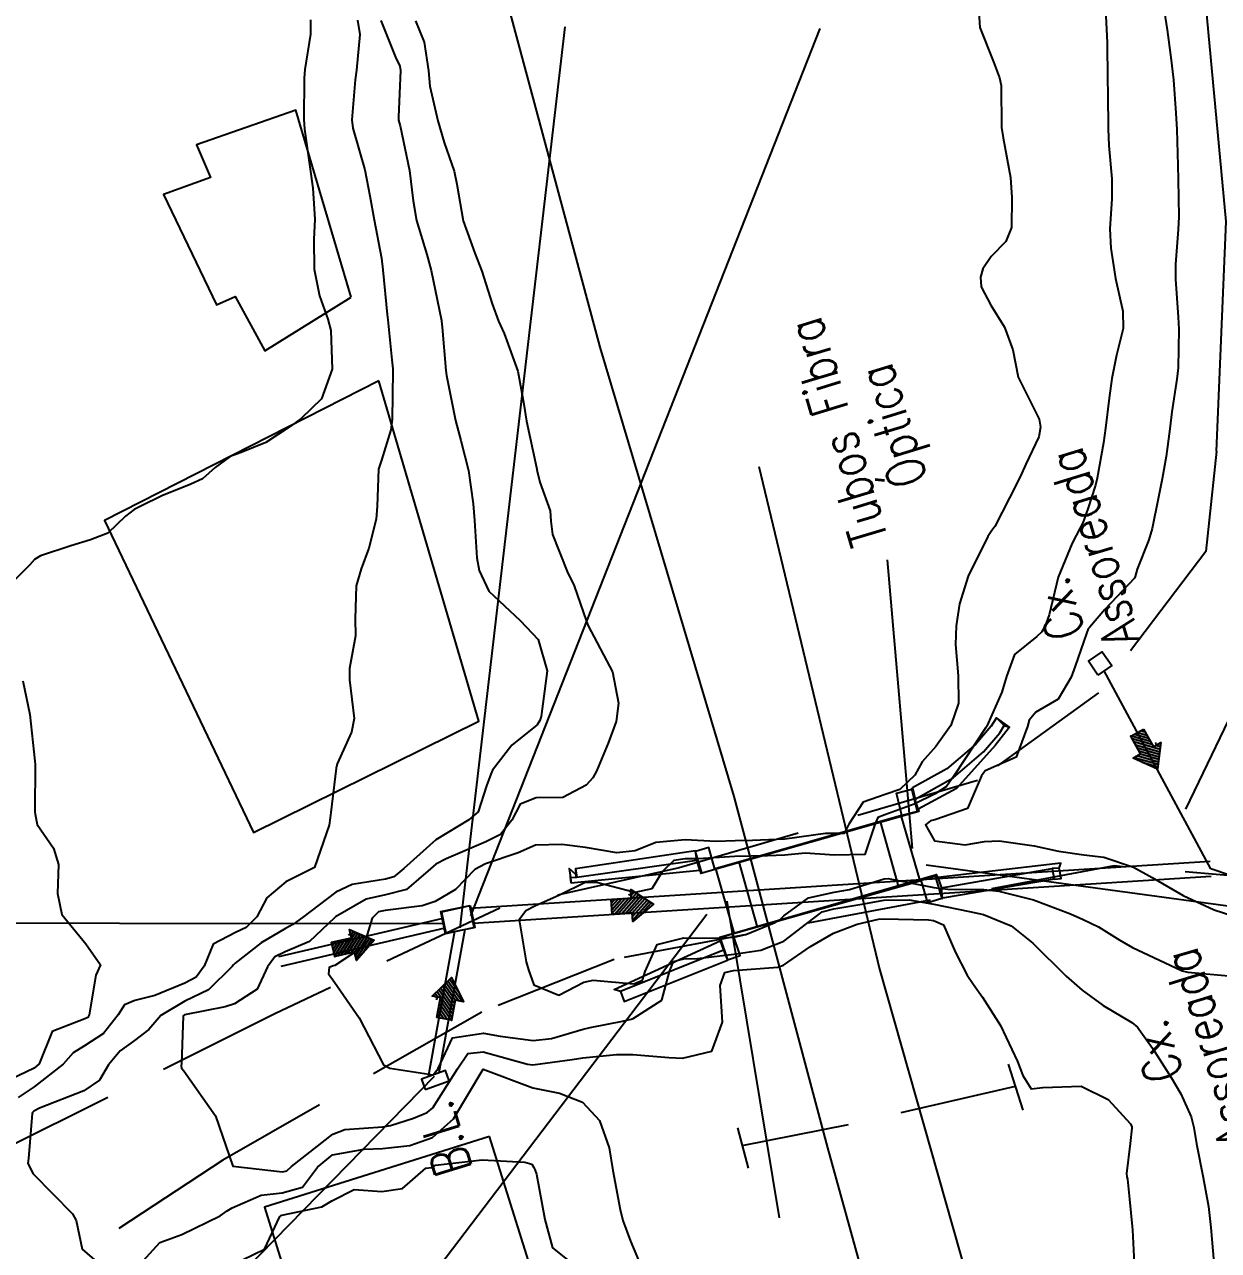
# Model space of a CAD drawing. Header units: metres. Extents: x 298520 to 308411, y 7433745 to 7450750.
# Drawn here: x 298875.91 to 298923.81, y 7450113.59 to 7450162.75 of the extents above; entities that cross this region are included whole.
import ezdxf

# ---------------------------------------------------------------- set-up
doc = ezdxf.new("R2010")
doc.units = ezdxf.units.M
doc.header["$LTSCALE"] = 10
for name, pattern in [('CONTINUO', [0]), ('DASHED', [0.75, 0.5, -0.25]), ('TRACEJADO', [8.7, 8, -0.7])]:
    doc.linetypes.add(name, pattern=pattern)
doc.layers.get('0').update_dxf_attribs({"color": 45})
for name, color, linetype in [('CAIXA', 45, 'Continuous'), ('Curvas de Nivel 1m', 11, 'Continuous'), ('Curvas de Nivel 5m', 15, 'Continuous'), ('Edificações', 30, 'Continuous'), ('Linha Férrea', 251, 'TRACKS'), ('P.I.', 45, 'CONTINUO'), ('Pórtico', 62, 'Continuous'), ('TEXTO', 45, 'Continuous'), ('TUBO', 45, 'Continuous'), ('Vias Primárias', 230, 'Continuous'), ('Vias Secundárias', 230, 'DASHED'), ('VIGA', 190, 'Continuous')]:
    doc.layers.add(name, color=color, linetype=linetype)
doc.styles.add('ROMANS', font='romans', dxfattribs={"height": 0.2})
doc.styles.add('SIMPLEX', font='simplex', dxfattribs={"height": 0.2})
doc.styles.get("Standard").update_dxf_attribs({"font": 'simplex.shx'})
doc.linetypes.add('TRACKS', pattern='A,0.15,[130,ltypeshp.shx,S=0.25,R=0,X=0,Y=0],0.15', length=0.3)

# ---------------------------------------------------------------- blocks, each defined once
blk = doc.blocks.new('SIMB_PONTO')
at = {"color": 0}
blk.add_point((0, 0), dxfattribs=at)
for tag in ['desc:', 'cota:', 'pto:']:
    blk.add_attdef(tag, (0, 0), '', height=1)

msp = doc.modelspace()

# ---------------------------------------------------------------- hatches: boundary and pattern name
at = {"layer": 'TEXTO'}
for points in [[(298920.807, 7450134.502), (298921.2, 7450133.792), (298921.501, 7450133.959), (298921.362, 7450132.891), (298920.382, 7450133.339), (298920.683, 7450133.506), (298920.29, 7450134.216)], [(298899.444, 7450127.667), (298900.254, 7450127.718), (298900.233, 7450128.061), (298901.137, 7450127.476), (298900.312, 7450126.785), (298900.291, 7450127.128), (298899.48, 7450127.077)], [(298888.23, 7450125.952), (298889.022, 7450126.133), (298888.945, 7450126.468), (298889.933, 7450126.038), (298889.23, 7450125.222), (298889.154, 7450125.557), (298888.362, 7450125.375)], [(298892.457, 7450122.932), (298892.598, 7450123.732), (298892.26, 7450123.792), (298893.04, 7450124.534), (298893.519, 7450123.569), (298893.18, 7450123.629), (298893.039, 7450122.829)]]:
    msp.add_hatch(color=256, dxfattribs=at).paths.add_polyline_path(points)

# ---------------------------------------------------------------- linework, layer by layer
at = {"layer": 'CAIXA', "linetype": 'CONTINUO'}
for points in [[(298918.975, 7450136.667, 730.591), (298918.597, 7450137.226, 730.591), (298919.15, 7450137.601, 730.565), (298919.528, 7450137.042, 730.564)], [(298893.784, 7450127.431, 732.374), (298893.972, 7450126.537, 732.375), (298892.794, 7450126.288, 732.371), (298892.606, 7450127.182, 732.371)], [(298891.984, 7450120.046, 732.695), (298892.945, 7450120.4, 732.482), (298892.793, 7450120.813, 732.512), (298891.832, 7450120.459, 732.695)]]:
    msp.add_polyline3d(points, close=True, dxfattribs=at)
for points in [[(298893.784, 7450127.431, 732.374), (298893.772, 7450127.414, 730.29), (298892.633, 7450127.163, 730.368)], [(298893.972, 7450126.537, 732.375), (298893.948, 7450126.546, 730.391), (298893.772, 7450127.414, 730.29)], [(298892.606, 7450127.182, 732.371), (298892.633, 7450127.163, 730.368), (298892.813, 7450126.321, 730.368)], [(298892.794, 7450126.288, 732.371), (298892.813, 7450126.321, 730.368), (298893.948, 7450126.546, 730.391)]]:
    msp.add_polyline3d(points, dxfattribs=at)
at = {"layer": 'Curvas de Nivel 1m', "flags": 128}
for points, elevation in [([(298919.244, 7450164.148), (298919.319, 7450162.565), (298919.341, 7450162.021), (298919.363, 7450160.564), (298919.371, 7450159.967), (298919.381, 7450158.564), (298919.415, 7450157.894), (298919.532, 7450156.562), (298919.527, 7450155.76), (298919.458, 7450154.563), (298919.485, 7450153.779), (298919.675, 7450152.56), (298919.972, 7450151.255), (298919.993, 7450150.557), (298919.717, 7450149.495), (298919.527, 7450148.561), (298919.423, 7450147.77), (298919.279, 7450146.563), (298919.191, 7450145.98), (298918.946, 7450144.566), (298918.879, 7450144.276), (298918.574, 7450143.334), (298918.364, 7450142.775), (298918.267, 7450142.574), (298917.936, 7450141.959), (298917.379, 7450140.587), (298917.018, 7450139.083), (298916.844, 7450138.597), (298916.726, 7450138.392), (298916.517, 7450138.212), (298915.624, 7450137.491), (298915.308, 7450136.612), (298915.114, 7450135.986), (298914.51, 7450134.62), (298914.496, 7450134.596), (298914.472, 7450134.568), (298913.212, 7450132.639), (298912.894, 7450132.195), (298912.442, 7450131.908), (298911.6, 7450131.494), (298910.429, 7450131.067), (298910.15, 7450130.949), (298910.019, 7450130.674), (298909.623, 7450129.466), (298908.41, 7450129.447), (298907.233, 7450129.529), (298906.41, 7450129.45), (298905.721, 7450129.416), (298904.409, 7450129.388), (298902.938, 7450129.292), (298902.408, 7450129.296), (298901.953, 7450129.229), (298901.494, 7450128.779), (298901.079, 7450128.096), (298900.39, 7450127.95), (298898.86, 7450128.341), (298898.396, 7450128.345), (298897.376, 7450127.837), (298896.381, 7450127.398), (298896.016, 7450127.206), (298895.754, 7450126.846), (298896.037, 7450125.162), (298896.131, 7450124.842), (298896.347, 7450124.243), (298897.347, 7450123.829), (298898.348, 7450124.35), (298898.726, 7450124.429), (298900.348, 7450124.285), (298900.698, 7450124.438), (298900.808, 7450124.785), (298901.286, 7450125.859), (298902.366, 7450126.124), (298903.729, 7450126.112), (298904.367, 7450126.16), (298904.847, 7450126.257), (298905.986, 7450126.724), (298906.227, 7450126.87), (298906.377, 7450127.015), (298907.362, 7450127.731), (298908.392, 7450127.964), (298909.013, 7450128.064), (298910.4, 7450128.499), (298910.559, 7450128.51), (298912.395, 7450128.145), (298912.955, 7450128.081), (298914.395, 7450128.066), (298915.003, 7450128.004), (298916.389, 7450127.659), (298917.876, 7450127.09), (298918.377, 7450126.87), (298918.991, 7450126.571), (298919.846, 7450126.037), (298920.365, 7450125.735), (298921.866, 7450125.027), (298922.356, 7450124.809), (298922.583, 7450124.755), (298924.354, 7450124.593)], 732), ([(298921.549, 7450163.815), (298921.754, 7450162.54), (298921.905, 7450161.426), (298922.008, 7450160.538), (298922.104, 7450159.196), (298922.133, 7450158.536), (298922.177, 7450157.097), (298922.188, 7450156.535), (298922.214, 7450155.039), (298922.191, 7450154.535), (298922.092, 7450153.136), (298922.092, 7450152.536), (298922.189, 7450151.014), (298922.222, 7450150.534), (298922.195, 7450148.987), (298922.137, 7450148.535), (298921.937, 7450147.223), (298921.858, 7450146.538), (298921.713, 7450145.427), (298921.545, 7450144.54), (298921.387, 7450143.735), (298921.147, 7450142.544), (298921.018, 7450142.086), (298920.547, 7450140.909), (298920.474, 7450140.621), (298920.435, 7450140.551), (298919.251, 7450139.29), (298918.631, 7450138.578), (298918.582, 7450138.519), (298918.519, 7450138.332), (298918.067, 7450137.017), (298917.895, 7450136.586), (298917.372, 7450135.703), (298916.479, 7450135.178), (298916.221, 7450134.857), (298916.152, 7450134.603), (298915.697, 7450133.371), (298914.455, 7450132.826), (298914.298, 7450132.622), (298913.746, 7450131.318), (298912.426, 7450130.864), (298912.258, 7450130.819), (298912.054, 7450130.654), (298912.417, 7450130.025), (298913.645, 7450129.861), (298914.417, 7450129.998), (298915.007, 7450130.025), (298916.415, 7450129.822), (298917.398, 7450129.605), (298918.412, 7450129.457), (298919.205, 7450129.363), (298920.407, 7450128.966), (298921.145, 7450128.543), (298922.392, 7450127.825), (298923.639, 7450127.256), (298924.381, 7450127.009)], 731), ([(298914.199, 7450163.239), (298914.239, 7450162.626), (298914.789, 7450161.256), (298915.031, 7450160.618), (298915.088, 7450160.307), (298915.107, 7450158.617), (298915.166, 7450158.207), (298915.472, 7450156.613), (298915.521, 7450155.816), (298915.5, 7450154.612), (298915.275, 7450154.044), (298914.695, 7450153.454), (298914.36, 7450152.953), (298914.264, 7450152.626), (298914.286, 7450152.233), (298914.672, 7450151.497), (298915.23, 7450150.614), (298915.557, 7450149.708), (298915.768, 7450148.609), (298916.618, 7450146.921), (298916.67, 7450146.599), (298916.609, 7450146.224), (298916.084, 7450145.119), (298915.854, 7450144.607), (298915.42, 7450143.772), (298914.832, 7450142.617), (298914.722, 7450142.458), (298914.559, 7450142.227), (298913.768, 7450140.632), (298913.421, 7450139.526), (298913.283, 7450138.639), (298913.262, 7450137.888), (298913.366, 7450136.637), (298913.379, 7450135.533), (298913.076, 7450134.641), (298912.464, 7450133.806), (298911.926, 7450133.188), (298911.631, 7450132.658), (298911.032, 7450132.076), (298910.441, 7450131.874), (298909.552, 7450131.563), (298908.985, 7450130.684), (298908.788, 7450130.317), (298908.419, 7450130.312), (298908.039, 7450130.316), (298906.417, 7450130.087), (298905.12, 7450130.029), (298904.416, 7450130.014), (298903.66, 7450129.996), (298902.416, 7450130.059), (298901.24, 7450129.957), (298900.411, 7450129.619), (298899.672, 7450129.535), (298898.412, 7450129.747), (298897.461, 7450129.872), (298896.413, 7450129.839), (298895.715, 7450129.542), (298894.405, 7450129.09), (298893.977, 7450128.866), (298893.202, 7450128.067), (298892.383, 7450127.583), (298891.861, 7450127.415), (298890.378, 7450127.231), (298890.114, 7450127.176), (298889.853, 7450126.915), (298889.502, 7450125.783), (298888.354, 7450125.021), (298888.285, 7450125), (298888.134, 7450124.933), (298888.104, 7450124.687), (298888.347, 7450124.352), (298889.34, 7450122.92), (298890.305, 7450121.042), (298890.559, 7450120.907), (298892.3, 7450120.64), (298892.505, 7450120.887), (298893.082, 7450122.119), (298894.325, 7450122.31), (298894.996, 7450122.18), (298896.321, 7450122.017), (298897.054, 7450122.097), (298898.328, 7450122.466), (298898.606, 7450122.53), (298899.895, 7450122.794), (298900.253, 7450122.871), (298900.334, 7450122.893), (298901.484, 7450123.636), (298901.785, 7450124.776), (298901.948, 7450125.183), (298902.358, 7450125.283), (298902.902, 7450125.305), (298904.36, 7450125.473), (298905.45, 7450125.641), (298906.366, 7450125.995), (298907.291, 7450126.706), (298907.91, 7450127.167), (298908.382, 7450127.296), (298909.576, 7450127.487), (298910.387, 7450127.64), (298911.395, 7450127.653), (298912.385, 7450127.477), (298913.827, 7450127.182), (298914.38, 7450127.071), (298915.499, 7450126.609), (298916.366, 7450125.911), (298917.693, 7450124.587), (298918.347, 7450124.03), (298919.19, 7450123.416), (298920.335, 7450122.728), (298920.564, 7450122.548), (298921.161, 7450121.701), (298921.918, 7450120.534), (298922.296, 7450119.874), (298922.713, 7450118.949), (298922.818, 7450118.525), (298922.934, 7450117.863), (298923.2, 7450116.521), (298923.405, 7450115.355), (298923.499, 7450114.517), (298923.622, 7450113.113)], 733), ([(298887.378, 7450162.944), (298887.38, 7450162.362), (298887.158, 7450160.946), (298887.129, 7450160.597), (298887.114, 7450158.946), (298887.146, 7450158.557), (298887.367, 7450156.944), (298887.478, 7450156.189), (298887.555, 7450154.942), (298887.516, 7450154.127), (298887.529, 7450152.942), (298887.744, 7450151.868), (298888.08, 7450150.936), (298888.204, 7450150.482), (298888.25, 7450148.936), (298887.826, 7450147.741), (298887.012, 7450146.954), (298886.61, 7450146.661), (298885.588, 7450145.985), (298884.599, 7450145.595), (298884.158, 7450145.424), (298883.556, 7450144.99), (298883.055, 7450144.529), (298882.586, 7450144.317), (298881.415, 7450143.851), (298880.577, 7450143.44), (298880.304, 7450143.304), (298879.965, 7450143.036), (298879.254, 7450142.352), (298878.558, 7450142.082), (298877.761, 7450141.852), (298876.549, 7450141.45), (298876.315, 7450141.305), (298876.104, 7450141.077), (298874.527, 7450139.522)], 737), ([(298889.274, 7450162.925), (298889.365, 7450162.356), (298889.232, 7450160.926), (298889.17, 7450160.535), (298889.035, 7450158.927), (298889.085, 7450158.6), (298889.557, 7450156.922), (298889.761, 7450155.882), (298889.935, 7450154.918), (298890.23, 7450153.375), (298890.289, 7450152.914), (298890.457, 7450151.12), (298890.481, 7450150.912), (298890.647, 7450149.307), (298890.681, 7450148.947), (298890.686, 7450148.909), (298890.687, 7450148.865), (298890.657, 7450146.909), (298890.609, 7450146.497), (298890.232, 7450145.279), (298890.113, 7450144.915), (298890.055, 7450143.438), (298890.018, 7450142.916), (298889.717, 7450141.757), (298889.418, 7450140.921), (298889.219, 7450140.24), (298889.172, 7450138.924), (298889.193, 7450138.243), (298888.952, 7450136.925), (298888.943, 7450136.471), (298889.133, 7450134.923), (298889.022, 7450134.37), (298888.455, 7450133.102), (298888.407, 7450132.931), (298888.203, 7450131.157), (298888.166, 7450130.934), (298888.13, 7450130.644), (298887.538, 7450128.943), (298886.397, 7450128.378), (298885.625, 7450127.733), (298885.225, 7450126.972), (298884.807, 7450126.545), (298884.373, 7450126.337), (298883.481, 7450125.874), (298883.114, 7450124.992), (298882.796, 7450124.548), (298882.346, 7450124.317), (298881.142, 7450123.82), (298880.339, 7450123.614), (298879.923, 7450123.448), (298879.667, 7450123.037), (298879.075, 7450122.289), (298878.314, 7450121.8), (298877.854, 7450121.513), (298877.462, 7450121.063), (298876.294, 7450120.16), (298875.651, 7450119.725)], 736), ([(298891.598, 7450162.898), (298891.941, 7450162.039), (298892.121, 7450160.89), (298892.169, 7450160.282), (298892.485, 7450158.884), (298892.75, 7450158.025), (298893.149, 7450156.876), (298893.252, 7450156.35), (298893.507, 7450154.872), (298893.978, 7450153.583), (298894.25, 7450152.864), (298894.67, 7450151.546), (298894.924, 7450150.857), (298895.148, 7450150.365), (298895.704, 7450148.849), (298895.943, 7450147.527), (298896.045, 7450146.846), (298896.446, 7450144.99), (298896.478, 7450144.841), (298896.589, 7450144.404), (298896.996, 7450143.253), (298897.025, 7450142.833), (298897.094, 7450142.303), (298897.682, 7450140.823), (298897.96, 7450140.242), (298898.457, 7450138.811), (298898.52, 7450138.635), (298899.505, 7450136.8), (298899.744, 7450135.534), (298899.649, 7450134.798), (298899.33, 7450133.935), (298898.854, 7450132.806), (298898.714, 7450132.542), (298898.445, 7450132.251), (298897.502, 7450131.759), (298896.436, 7450131.737), (298895.796, 7450131.483), (298895.458, 7450130.85), (298895.001, 7450130.27), (298894.414, 7450129.972), (298892.825, 7450129.301), (298892.405, 7450129.079), (298892.2, 7450128.892), (298891.228, 7450128.064), (298890.387, 7450127.852), (298889.621, 7450127.681), (298888.383, 7450126.968), (298888.341, 7450126.931), (298887.338, 7450125.976), (298886.362, 7450125.564), (298885.957, 7450125.366), (298885.651, 7450124.967), (298885.245, 7450124.07), (298884.338, 7450123.477), (298883.959, 7450123.361), (298882.333, 7450123.037), (298882.279, 7450123.001), (298882.21, 7450121.096), (298882.195, 7450121.002), (298882.202, 7450120.902), (298882.301, 7450120.793), (298883.569, 7450118.987), (298884.263, 7450116.98), (298886.26, 7450116.741), (298886.434, 7450116.784), (298886.614, 7450116.955), (298888.276, 7450118.262), (298888.763, 7450118.44), (298890.279, 7450118.549), (298890.588, 7450118.599), (298891.521, 7450118.898), (298892.058, 7450119.12), (298892.287, 7450119.318), (298893.278, 7450120.875), (298893.692, 7450121.489), (298894.313, 7450121.556), (298896.09, 7450121.059), (298896.306, 7450121.035), (298897.874, 7450121.252), (298898.311, 7450121.316), (298899.654, 7450121.456), (298900.313, 7450121.453), (298901.76, 7450121.326), (298902.311, 7450121.3), (298903.484, 7450121.584), (298903.905, 7450122.746), (298903.815, 7450124.216), (298904.004, 7450124.745), (298904.354, 7450124.823), (298906.128, 7450124.95), (298906.356, 7450125.033), (298907.447, 7450125.787), (298908.369, 7450126.313), (298909.308, 7450126.681), (298910.174, 7450126.874), (298910.376, 7450126.893), (298912.172, 7450126.856), (298912.376, 7450126.823), (298912.782, 7450126.644), (298913.262, 7450125.536), (298913.732, 7450124.629), (298913.986, 7450124.262), (298914.344, 7450123.745), (298915.068, 7450122.613), (298915.742, 7450121.175), (298915.958, 7450120.603), (298916.298, 7450120.069), (298916.764, 7450120.13), (298918.299, 7450120.182), (298919.383, 7450119.653), (298920.284, 7450118.665), (298920.33, 7450118.55), (298920.336, 7450118.495), (298920.273, 7450117.877), (298920.124, 7450116.683), (298920.135, 7450116.552), (298920.155, 7450116.455), (298920.244, 7450115.644), (298920.347, 7450114.549), (298920.357, 7450114.423), (298920.456, 7450112.548)], 734), ([(298875.839, 7450136.432), (298876.127, 7450135.083), (298876.325, 7450133.211), (298876.334, 7450133.081), (298876.329, 7450131.177), (298876.332, 7450131.081), (298876.419, 7450130.671), (298877.065, 7450129.726), (298877.276, 7450129.067), (298877.228, 7450127.905), (298877.412, 7450127.065), (298878.365, 7450125.886), (298878.952, 7450125.044), (298878.768, 7450124.627), (298878.506, 7450123.048), (298878.447, 7450122.933), (298878.33, 7450122.882), (298877.024, 7450122.368), (298876.499, 7450121.077), (298876.301, 7450120.904), (298875.07, 7450120.317)], 737), ([(298884.213, 7450113.009), (298885.541, 7450113.646), (298886.151, 7450114.961), (298886.194, 7450114.999), (298886.234, 7450115.007), (298887.836, 7450115.339), (298888.243, 7450115.577), (298889.129, 7450116.041), (298890.249, 7450115.959), (298891.072, 7450116.081), (298892.013, 7450116.892), (298892.237, 7450116.917), (298892.263, 7450116.925), (298892.395, 7450117.019), (298894.267, 7450117.222), (298895.979, 7450117.13), (298896.265, 7450117.058), (298896.347, 7450116.922), (298896.381, 7450116.838), (298896.447, 7450116.651), (298896.786, 7450114.832), (298897.096, 7450113.701), (298898.213, 7450112.81)], 736)]:
    msp.add_lwpolyline(points, dxfattribs=dict(at, elevation=elevation))
at = {"layer": 'Curvas de Nivel 5m', "elevation": 735, "flags": 128}
for points in [[(298890.2, 7450162.916), (298890.788, 7450161.438), (298890.961, 7450161.083), (298890.991, 7450160.907), (298890.907, 7450159.051), (298890.918, 7450158.908), (298890.975, 7450158.692), (298891.35, 7450156.901), (298891.502, 7450155.68), (298891.64, 7450154.896), (298892.051, 7450153.531), (298892.226, 7450152.887), (298892.298, 7450152.504), (298892.64, 7450150.88), (298892.644, 7450150.861), (298892.66, 7450150.618), (298892.814, 7450148.878), (298892.843, 7450148.674), (298893.199, 7450146.874), (298893.413, 7450146.064), (298893.717, 7450144.869), (298893.914, 7450143.532), (298893.961, 7450142.866), (298894.055, 7450141.361), (298894.151, 7450140.864), (298894.535, 7450140.027), (298895.789, 7450138.847), (298896.512, 7450138.097), (298896.876, 7450136.834), (298896.641, 7450135.004), (298896.589, 7450134.838), (298896.471, 7450134.667), (298895.459, 7450133.854), (298894.689, 7450132.858), (298894.614, 7450132.695), (298894.443, 7450132.226), (298894.113, 7450131.178), (298893.732, 7450130.867), (298892.415, 7450130.062), (298891.129, 7450128.903), (298890.728, 7450128.577), (298890.397, 7450128.485), (298889.056, 7450128.261), (298888.393, 7450127.958), (298887.056, 7450126.95), (298886.67, 7450126.664), (298886.376, 7450126.504), (298885.406, 7450125.93), (298884.355, 7450125.108), (298884.288, 7450125.046), (298884.239, 7450124.981), (298883.295, 7450124.039), (298882.339, 7450123.596), (298881.375, 7450123.014), (298880.89, 7450122.456), (298880.318, 7450122.016), (298879.747, 7450121.6), (298879.278, 7450121.04), (298878.919, 7450120.422), (298878.292, 7450119.993), (298876.513, 7450119.305), (298876.284, 7450119.174), (298876.232, 7450119.132), (298876.212, 7450119.081), (298876.066, 7450117.281), (298876.036, 7450117.082), (298876.257, 7450116.667), (298877.84, 7450115.056), (298877.976, 7450114.799), (298878.219, 7450113.64), (298878.921, 7450113.043)], [(298880.539, 7450113.027), (298881.331, 7450113.91), (298882.225, 7450114.234), (298883.757, 7450114.987), (298884.034, 7450115.184), (298884.238, 7450115.301), (298885.397, 7450115.817), (298886.247, 7450115.898), (298887.067, 7450116.131), (298887.657, 7450116.939), (298888.268, 7450117.43), (298889.537, 7450117.65), (298890.271, 7450117.681), (298891.373, 7450117.797), (298892.275, 7450118.123), (298893.113, 7450118.878), (298894.303, 7450120.86), (298896.296, 7450120.113), (298897.367, 7450119.897), (298898.29, 7450119.543), (298898.976, 7450118.803), (298899.36, 7450117.712), (298899.514, 7450116.797), (298899.802, 7450115.232), (298899.916, 7450114.793), (298900.225, 7450113.967), (298900.713, 7450112.785)]]:
    msp.add_lwpolyline(points, dxfattribs=at)
at = {"layer": 'Edificações'}
for points in [[(298889.008, 7450151.811), (298886.797, 7450159.31), (298882.806, 7450157.931), (298883.376, 7450156.617), (298881.49, 7450155.94), (298883.607, 7450151.509), (298884.362, 7450151.839), (298885.552, 7450149.661)], [(298890.126, 7450148.458), (298879.114, 7450142.859), (298885.092, 7450130.355), (298894.13, 7450134.811)], [(298894.566, 7450118.166), (298885.532, 7450115.336), (298900.305, 7450067.87), (298909.308, 7450070.574), (298908.364, 7450074.108), (298909.781, 7450074.486), (298906.948, 7450083.959), (298905.437, 7450083.519)]]:
    msp.add_lwpolyline(points, close=True, dxfattribs=at)
at = {"layer": 'Linha Férrea', "flags": 128}
for points in [[(298729.261, 7450749.95), (298734.809, 7450730.65), (298742.343, 7450703.451), (298750.119, 7450676.237), (298757.889, 7450649.199), (298765.189, 7450623.712), (298769.985, 7450606.424), (298776.494, 7450583.287), (298783.055, 7450560.248), (298788.164, 7450542.214), (298793.821, 7450521.584), (298798.125, 7450506.606), (298804.386, 7450484.418), (298809.295, 7450466.837), (298814.551, 7450448.858), (298819.559, 7450431.225), (298826.267, 7450408.649), (298831.926, 7450389.314), (298837.135, 7450370.779), (298842.092, 7450352.398), (298847.802, 7450331.823), (298852.149, 7450316.412), (298858.34, 7450294.769), (298862.969, 7450278.965), (298867.952, 7450260.088), (298870.924, 7450249.95), (298873.722, 7450238.982), (298878.355, 7450222.697), (298882.025, 7450210.358), (298885.603, 7450197.651), (298890.189, 7450181.049), (298894.637, 7450166.006), (298898.995, 7450149.812), (298904.361, 7450131.79), (298908.122, 7450117.709), (298911.93, 7450103.946), (298916.104, 7450089.039), (298920.554, 7450073.399), (298923.212, 7450064.319), (298926.468, 7450052.577), (298930.321, 7450038.956), (298934.723, 7450023.223), (298938.252, 7450011.622), (298941.509, 7449999.193), (298944.399, 7449989.651), (298947.701, 7449977.682), (298952.335, 7449961.49), (298956.967, 7449946.581), (298961.92, 7449929.017), (298965.909, 7449915.258), (298970.082, 7449900.905), (298973.936, 7449887.787), (298977.788, 7449874.853), (298981.549, 7449862.469), (298986.366, 7449847.197), (298989.852, 7449836.37), (298994.575, 7449822.337), (298999.437, 7449807.292), (299004.068, 7449794.269), (299008.7, 7449781.657), (299013.057, 7449770.328), (299018.285, 7449757.718), (299022.322, 7449748.037), (299026.817, 7449737.63), (299031.861, 7449726.852), (299036.814, 7449716.896), (299043.096, 7449705.205), (299047.821, 7449696.534), (299054.335, 7449685.572), (299060.664, 7449675.852), (299069.469, 7449663.104), (299077.541, 7449652.872), (299085.429, 7449643.336), (299089.832, 7449637.784), (299098.728, 7449628.561), (299107.993, 7449618.793), (299117.442, 7449610.031), (299127.077, 7449601.223), (299138.453, 7449591.782), (299150.409, 7449582.651), (299162.779, 7449573.982), (299174.004, 7449567.002), (299185.962, 7449560.295), (299199.698, 7449553.222), (299213.253, 7449547.024), (299227.033, 7449541.5), (299241.999, 7449536.525), (299258.424, 7449531.831), (299277.224, 7449527.814), (299295.935, 7449525.032), (299311.589, 7449523.57), (299326.876, 7449522.883), (299340.975, 7449522.747), (299353.572, 7449523.111), (299369.274, 7449524.069), (299382.826, 7449525.211), (299396.609, 7449526.717), (299414.178, 7449529.501), (299430.969, 7449532.603), (299440.142, 7449534.839), (299451.094, 7449537.487), (299469.666, 7449542.917), (299486.963, 7449547.755), (299510.376, 7449554.83), (299531.414, 7449561.037), (299544.903, 7449564.894), (299559.186, 7449569.068), (299590.197, 7449576.665), (299616.417, 7449582.259), (299645.03, 7449585.805), (299675.251, 7449587.635), (299705.522, 7449586.259), (299732.882, 7449582.825), (299762.581, 7449576.088), (299791.888, 7449566.944), (299816.217, 7449556.896), (299840.774, 7449544.781), (299859.676, 7449534.387), (299878.529, 7449521.308), (299897.376, 7449507.135), (299919.538, 7449486.991), (299927.658, 7449478.626), (299947.133, 7449456.962), (299961.499, 7449437.961), (299971.137, 7449424.784), (299981.869, 7449408.322), (299997.595, 7449383.682), (300016.228, 7449354.96), (300035.864, 7449324.687), (300055.136, 7449295.587), (300073.232, 7449268.397), (300085.868, 7449249.95), (300089.501, 7449244.778), (300101.211, 7449227.647), (300111.197, 7449214.14), (300124.752, 7449194.736), (300135.909, 7449179.759), (300148.296, 7449162.129), (300160.805, 7449144.566), (300173.129, 7449128.481), (300185.523, 7449112.088), (300198.402, 7449095.758), (300207.462, 7449083.98), (300220.094, 7449068.515), (300233.468, 7449051.744), (300246.778, 7449035.349), (300263.478, 7449015.076), (300277.526, 7448998.444), (300292.814, 7448981.501), (300306.688, 7448964.856), (300324.623, 7448944.393), (300340.398, 7448926.517), (300357.9, 7448907.843), (300372.755, 7448891.817), (300392.041, 7448871.054), (300410.717, 7448852.066), (300427.475, 7448834.137), (300439.245, 7448822.858), (300454.898, 7448806.525), (300473.448, 7448788.164), (300493.111, 7448768.808), (300511.705, 7448749.95), (300518.198, 7448743.612), (300525.672, 7448735.984), (300530.889, 7448730.361), (300538.141, 7448723.284), (300543.771, 7448717.624), (300548.924, 7448711.903), (300554.778, 7448706.093), (300562.444, 7448698.573), (300570.483, 7448690.198), (300580.06, 7448680.508), (300590.013, 7448670.628), (300599.102, 7448661.391), (300608.565, 7448651.702), (300616.68, 7448643.32), (300625.581, 7448633.859), (300633.62, 7448625.859), (300641.21, 7448617.858), (300649.582, 7448609.897), (300659.386, 7448599.72), (300667.387, 7448591.231), (300676.098, 7448582.784), (300683.871, 7448574.669), (300691.725, 7448567.153), (300703.33, 7448554.876), (300711.744, 7448546.351), (300718.093, 7448539.767), (300726.506, 7448530.983), (300733.153, 7448523.695), (300741.152, 7448514.418), (300747.426, 7448507.242), (300750.054, 7448504.018), (300758.169, 7448493.99), (300764.854, 7448485.238), (300772.251, 7448475.55), (300781.114, 7448462.855), (300788.178, 7448452.147), (300795.99, 7448439.115), (300802.712, 7448427.661), (300809.137, 7448414.665), (300814.959, 7448402.42), (300819.763, 7448391.601), (300824.722, 7448378.533), (300829.079, 7448366.59), (300833.249, 7448353.858), (300836.592, 7448342.438), (300839.822, 7448330.572), (300842.678, 7448317.912), (300845.758, 7448304.202), (300848.387, 7448291.169), (300849.927, 7448279.903), (300851.843, 7448266.756), (300852.632, 7448254.174), (300852.974, 7448249.95), (300853.718, 7448237.64), (300853.896, 7448226.066), (300854.164, 7448215.145), (300853.836, 7448203.832), (300853.598, 7448192.905), (300852.795, 7448182.25), (300851.991, 7448170.79), (300850.801, 7448159.302), (300849.223, 7448146.768), (300848.151, 7448135.486), (300846.96, 7448124.114), (300845.442, 7448113.546), (300844.222, 7448102.204), (300842.288, 7448090.385), (300840.978, 7448078.33), (300839.608, 7448068.386), (300838.209, 7448056.39), (300836.541, 7448045.166), (300835.023, 7448032.665), (300833.535, 7448020.341), (300832.284, 7448009.205), (300831.094, 7447998.637), (300829.874, 7447985.926), (300828.432, 7447973.713), (300826.546, 7447955.639), (300825.162, 7447943.391), (300824.986, 7447942.247), (300823.836, 7447930.96), (300822.657, 7447919.829), (300821.593, 7447909.075), (300820.243, 7447895.408), (300819.533, 7447885.934), (300818.679, 7447872.07), (300818.298, 7447858.799), (300817.927, 7447851.916), (300817.786, 7447841.862), (300817.933, 7447833.489), (300818.516, 7447815.843), (300820.361, 7447795.876), (300822.449, 7447776.733), (300825.922, 7447758.996), (300827.722, 7447750.217), (300828.687, 7447743.229), (300830.467, 7447731.539), (300833.751, 7447711.152), (300838.977, 7447681.969), (300842.161, 7447664.851), (300846.249, 7447643.566), (300856.898, 7447587.933), (300861.3, 7447564.706), (300863.731, 7447552.015), (300867.081, 7447534.8), (300870.251, 7447518.153), (300879.139, 7447471.406), (300882.717, 7447452.426), (300886.196, 7447433.436), (300890.621, 7447408.952), (300893.065, 7447393.996), (300894.895, 7447382.534), (300896.018, 7447374.923), (300897.056, 7447367.88), (300898.671, 7447355.202), (300899.884, 7447344.173), (300901.155, 7447328.57), (300902.425, 7447306.17), (300902.632, 7447290.927), (300902.643, 7447274.906), (300901.209, 7447249.806), (300899.894, 7447235.454), (300897.424, 7447214.973), (300896.24, 7447207.108, -0.017609), (300893.245, 7447191.067), (300890.79, 7447180.008), (300886.347, 7447162.337), (300883.122, 7447151.267), (300877.521, 7447133.871), (300873.858, 7447123.752), (300865.532, 7447103.056), (300859.822, 7447090.388), (300850.503, 7447071.406), (300846.315, 7447063.106), (300836.805, 7447045.834), (300827.664, 7447031.197), (300815.395, 7447013.014), (300803.069, 7446996.228), (300792.968, 7446983.245), (300781.446, 7446969.292), (300759.63, 7446945.435), (300748.36, 7446933.669), (300737.301, 7446922.447), (300720.178, 7446905.644), (300707.821, 7446893.561), (300697.057, 7446883.028), (300686.376, 7446872.224), (300676.506, 7446862.329), (300660.145, 7446845.845), (300651.989, 7446837.638), (300637.917, 7446823.835), (300624.102, 7446810.419), (300614.955, 7446801.573), (300610.107, 7446796.538), (300599.124, 7446785.64, 0.017844), (300588.776, 7446774.611), (300582.973, 7446768.596), (300572.807, 7446757.15), (300570.635, 7446754.423, -0.018804), (300566.868, 7446749.902, -0.021463), (300565.197, 7446747.771, 0.014089), (300560.744, 7446742.236), (300556.818, 7446737.065), (300549.018, 7446726.402), (300544.903, 7446720.152), (300542.989, 7446717.435), (300540.702, 7446714.014), (300534.516, 7446704.131), (300528.813, 7446694.775), (300525.37, 7446688.688), (300519.775, 7446678.443, 0.017217), (300513.559, 7446666.068), (300510.115, 7446659.471), (300505.35, 7446648.44), (300501.39, 7446638.953, 0.017957), (300498.447, 7446631.125), (300492.383, 7446614.647), (300488.086, 7446600.958), (300484.889, 7446590.082), (300482.448, 7446580.533), (300479.028, 7446566.174), (300474.999, 7446546.195), (300472.245, 7446530.076), (300469.723, 7446510.133), (300467.649, 7446494.09), (300465.343, 7446472.628), (300462.509, 7446448.283), (300460.589, 7446427.75), (300458.173, 7446403.459), (300455.716, 7446377.743), (300453.679, 7446357.578), (300451.179, 7446331.957), (300448.408, 7446302.907), (300446.096, 7446278.461), (300443.948, 7446255.986), (300443.327, 7446249.95), (300441.921, 7446236.026), (300439.714, 7446214.959), (300437.145, 7446189.663), (300434.772, 7446164.489), (300432.986, 7446145.942), (300427.675, 7446092.019), (300425.457, 7446069.071), (300422.052, 7446034.05), (300420.454, 7446017.74), (300416.946, 7445981.751), (300414.159, 7445952.95), (300410.686, 7445916.311), (300408.437, 7445891.812), (300405.718, 7445868.171), (300403.766, 7445842.739), (300401.654, 7445818.651), (300400.337, 7445806.143), (300399.876, 7445801.282), (300399.266, 7445794.558)], [(298905.363, 7450145.031), (298910.207, 7450124.873), (298915.002, 7450108.012), (298921.739, 7450085.266), (298926.98, 7450064.83), (298931.003, 7450051.742), (298934.224, 7450039.953), (298937.65, 7450027.983), (298940.458, 7450017.786), (298943.206, 7450008.624), (298945.866, 7449998.811), (298948.85, 7449988.084), (298952.218, 7449977.183), (298954.849, 7449967.637), (298957.892, 7449956.733), (298961.763, 7449943.848), (298964.896, 7449932.558), (298968.973, 7449920.293), (298972.372, 7449908.382), (298975.8, 7449896.208), (298979.287, 7449884.682), (298982.035, 7449875.079), (298985.463, 7449863.464), (298988.891, 7449853.475), (298994.252, 7449836.792), (298999.642, 7449820.007), (299004.122, 7449806.223), (299009.577, 7449791.55), (299017.072, 7449771.922), (299023.852, 7449755.78), (299031.351, 7449735.099), (299042.615, 7449714.768), (299049.157, 7449702.257), (299057.947, 7449687.795), (299067.128, 7449674.025), (299074.388, 7449663.764), (299083.266, 7449652.271), (299093.226, 7449640.21), (299104.865, 7449628.3), (299116.059, 7449616.929), (299127.188, 7449606.965), (299134.846, 7449600.398), (299146.061, 7449590.999), (299159.8, 7449581.134), (299172.881, 7449572.672), (299188.754, 7449563.553), (299203.487, 7449555.781), (299219.692, 7449548.782), (299229.285, 7449544.979), (299249.695, 7449538.196), (299264.418, 7449534.22), (299286.841, 7449530.183), (299305.276, 7449527.832), (299319.472, 7449527.113), (299340.209, 7449526.73), (299362.575, 7449527.496), (299380.335, 7449528.889), (299402.027, 7449531.43), (299418.393, 7449534.55), (299439.271, 7449538.773), (299455.546, 7449542.61), (299468.219, 7449546.447), (299486.071, 7449551.679), (299502.678, 7449556.429), (299521.873, 7449562.476), (299544.903, 7449569.511), (299558.765, 7449572.874), (299572.65, 7449576.475), (299589.389, 7449580.647), (299603.615, 7449583.903), (299623.713, 7449587.445), (299640.449, 7449589.67), (299657.813, 7449590.983), (299675.925, 7449591.554), (299694.255, 7449591.042), (299708.541, 7449590.126), (299722.182, 7449588.244), (299738.919, 7449585.56), (299759.653, 7449580.821), (299775.25, 7449576.474), (299786.436, 7449572.94), (299797.015, 7449569.282), (299807.003, 7449565.52), (299816.424, 7449561.561), (299823.596, 7449557.979), (299834.148, 7449553.022), (299842.943, 7449548.641), (299850.946, 7449544.045), (299857.58, 7449540.07), (299867.592, 7449534.039), (299879.685, 7449526.144), (299888.765, 7449519.647), (299901.686, 7449509.708), (299911.305, 7449500.703), (299920.635, 7449492.515), (299928.708, 7449484.626), (299935.814, 7449476.733), (299943.925, 7449467.258), (299951.104, 7449459.003), (299957.671, 7449450.784), (299963.484, 7449442.67), (299970.77, 7449432.303), (299976.475, 7449423.904), (299982.432, 7449414.862), (299988.891, 7449404.85), (299995.852, 7449394.443), (300002.312, 7449383.928), (300010.887, 7449370.223), (300018.781, 7449358.239), (300026.569, 7449345.892), (300033.388, 7449335.88), (300041.176, 7449324.037), (300049.358, 7449311.838), (300057.288, 7449299.745), (300065.47, 7449287.364), (300073.508, 7449275.701), (300081.011, 7449264.541), (300090.196, 7449251.298), (300091.164, 7449249.95), (300100.525, 7449236.167), (300109.403, 7449223.951), (300117.162, 7449213.187), (300127.336, 7449198.457), (300139.6, 7449181.446), (300149.952, 7449166.72), (300159.813, 7449153.466), (300168.75, 7449141.382), (300179.779, 7449126.346), (300190.932, 7449112.414), (300203.876, 7449095.222), (300217.308, 7449078.587), (300230.374, 7449062.005), (300242.887, 7449046.162), (300256.877, 7449029.774), (300272.777, 7449010.921), (300288.309, 7448992.868), (300306.303, 7448971.97), (300322.512, 7448953.54), (300337.055, 7448937.024), (300349.196, 7448923.521), (300363.433, 7448907.803), (300372.178, 7448898.27), (300387.649, 7448881.624), (300402.322, 7448866.086), (300417.298, 7448851.105), (300428.763, 7448838.962), (300440.716, 7448827.379), (300454.398, 7448813.148), (300467.461, 7448800.639), (300481.638, 7448785.533), (300502.227, 7448765.254), (300514.06, 7448753.852), (300517.826, 7448749.95), (300528.275, 7448738.976), (300540.783, 7448726.333), (300551.364, 7448715.261), (300568.358, 7448698.083), (300580.431, 7448686.447), (300591.073, 7448675.242), (300605.822, 7448659.996), (300619.827, 7448645.871), (300631.531, 7448633.85), (300641.93, 7448623.388), (300651.196, 7448614.132), (300663.21, 7448601.736), (300675.654, 7448588.967), (300686.366, 7448579.136), (300697.132, 7448567.001), (300714.307, 7448549.82), (300728.065, 7448535.254), (300742.189, 7448519.954), (300754.02, 7448506), (300763.608, 7448493.67), (300772.134, 7448482.969), (300781.594, 7448469.905), (300789.873, 7448457.453), (300798.087, 7448444.138), (300806.367, 7448430.378), (300809.353, 7448423.731), (300815.826, 7448410.715), (300822.176, 7448396.83), (300827.777, 7448382.459), (300832.26, 7448369.325), (300838.297, 7448352.647), (300842.655, 7448335.903), (300846.951, 7448318.72), (300850.061, 7448305.153), (300853.485, 7448286.05), (300855.912, 7448269.922), (300857.341, 7448249.95), (300858.33, 7448231.606), (300857.942, 7448206.205), (300856.925, 7448178.368), (300854.333, 7448156.855), (300851.333, 7448129.708), (300849.095, 7448108.502), (300845.739, 7448085.317), (300843.044, 7448064.17), (300840.396, 7448043.097), (300838.567, 7448030.951), (300837.041, 7448016.016), (300835.11, 7447994.958), (300832.975, 7447975.28), (300830.738, 7447953.623), (300829.108, 7447937.188), (300828.366, 7447933.435), (300827.045, 7447924.743), (300825.629, 7447910.191), (300824.268, 7447895.589), (300822.966, 7447881.617), (300821.953, 7447863.074), (300821.73, 7447846.352), (300821.738, 7447838.346), (300822.298, 7447822.796), (300823.264, 7447806.625), (300824.128, 7447792.391), (300826.211, 7447777.691), (300829.715, 7447760.435), (300831.501, 7447751.07), (300833.495, 7447738.255), (300836.415, 7447720.056), (300862.711, 7447579.549), (300879.787, 7447489.912), (300882.904, 7447473.371), (300886.736, 7447453.399), (300891.84, 7447425.61), (300894.824, 7447408.419), (300897.501, 7447392.308), (300900.259, 7447374.699), (300902.627, 7447356.768), (300903.989, 7447344.999), (300904.86, 7447335.88), (300905.847, 7447322.28), (300906.291, 7447313.022), (300906.573, 7447308.418), (300906.759, 7447298.893), (300906.88, 7447292.725, -0.006984), (300906.844, 7447284.829), (300906.695, 7447276.838), (300906.36, 7447267.883), (300905.744, 7447256.667), (300905.23, 7447249.95), (300904.292, 7447239.525), (300903.012, 7447227.25), (300901.034, 7447212.309), (300899.543, 7447202.921, -0.011988), (300897.909, 7447194.02), (300894.997, 7447180.769), (300891.356, 7447165.387), (300887.457, 7447151.115), (300883.301, 7447137.652), (300876.75, 7447119.219), (300874.099, 7447111.988), (300871.749, 7447106.138, -0.018309), (300868.914, 7447099.764, 0.011681), (300865.826, 7447093.061), (300860.469, 7447081.825), (300851.72, 7447064.422), (300846.208, 7447053.937), (300843.033, 7447048.479), (300836.89, 7447038.137), (300827.206, 7447022.921), (300821.11, 7447014.014), (300814.857, 7447005.089), (300809.628, 7446998.099), (300801.236, 7446986.884), (300791.122, 7446974.407), (300781.425, 7446962.969), (300774.943, 7446955.767), (300762.88, 7446942.762), (300751.299, 7446930.933), (300734.873, 7446914.565), (300727.949, 7446907.628), (300717.868, 7446897.443), (300705.6, 7446885.783), (300698.716, 7446879.048), (300668.127, 7446848.06), (300640.994, 7446821.407), (300627.442, 7446808.23), (300610.345, 7446790.697), (300597.443, 7446778.155), (300592.334, 7446772.486), (300571.229, 7446748.595), (300567.705, 7446744.65), (300564.743, 7446740.8), (300562.62, 7446737.769), (300551.356, 7446722.391), (300544.903, 7446712.981), (300541.869, 7446707.917), (300539.497, 7446704.103, 0.003437), (300530.37, 7446689.205, 0.010632), (300522.744, 7446675.931, 0.016565), (300518.05, 7446666.625, -0.011698), (300511.771, 7446653.868, 0.029635), (300510.132, 7446650.211), (300505.481, 7446638.898), (300500.314, 7446625.471), (300492.316, 7446601.197), (300488.229, 7446587.047), (300485.297, 7446575.185), (300482.347, 7446562.473), (300481.087, 7446556.089, 0.004599), (300479.148, 7446545.763), (300476.443, 7446530.265), (300474.645, 7446518.085), (300472.755, 7446502.987), (300471.297, 7446490.618), (300469.17, 7446472.092), (300467.901, 7446459.793), (300466.767, 7446449.806), (300465.445, 7446435.701), (300463.191, 7446412.592), (300462.659, 7446405.266), (300461.606, 7446397.228), (300459.608, 7446375.419), (300458.167, 7446361.3), (300456.938, 7446349.283), (300454.601, 7446324.341), (300452.383, 7446301.27), (300450.408, 7446280.731), (300448.612, 7446261.944), (300447.444, 7446249.79), (300445.943, 7446235.321), (300443.682, 7446213.965), (300443.009, 7446207.561), (300441.275, 7446189.511), (300439.198, 7446168.049), (300436.473, 7446140.607), (300434.029, 7446115.856), (300431.015, 7446085.098), (300427.797, 7446052.837), (300425.199, 7446025.415), (300423.636, 7446009.727), (300422.457, 7445994.573), (300421.615, 7445989.53), (300419.286, 7445963.664), (300415.807, 7445928.192), (300414.69, 7445917.527), (300413.782, 7445904.921), (300412.247, 7445888.391), (300411.949, 7445886.157), (300411.266, 7445881.618), (300410.692, 7445876.189), (300409.038, 7445857.286), (300407.606, 7445838.578), (300405.212, 7445812.517), (300404.532, 7445804.524), (300403.437, 7445794.141)]]:
    msp.add_lwpolyline(points, format="xyb", dxfattribs=at)
at = {"layer": 'P.I.', "color": 4, "linetype": 'CONTINUO'}
for points in [[(298911.541, 7450132.138, 733.813), (298911.636, 7450131.694, 733.885), (298913.16, 7450132.544, 733.227), (298914.388, 7450133.583, 732.577), (298915.035, 7450134.354, 732.162), (298915.216, 7450134.638, 732.152), (298914.898, 7450134.949, 732.152), (298914.684, 7450134.611, 732.162), (298914.079, 7450133.89, 732.577), (298912.912, 7450132.903, 733.227)], [(298917.142, 7450128.906, 732.15), (298917.214, 7450128.488, 732.15), (298912.74, 7450127.717, 733.892), (298912.692, 7450128.139, 733.937)]]:
    msp.add_polyline3d(points, close=True, dxfattribs=at)
for points in [[(298915.216, 7450134.638, 732.152), (298915.423, 7450134.577, 730.827), (298914.898, 7450134.949, 732.152)], [(298915.423, 7450134.577, 730.827), (298914.847, 7450133.843, 730.775), (298913.295, 7450132.115, 730.786), (298911.759, 7450131.293, 730.847), (298911.636, 7450131.694, 733.885)], [(298911.735, 7450131.192, 734.444), (298911.111, 7450131.033, 734.444), (298910.887, 7450131.933, 734.408), (298911.512, 7450132.088, 734.408)], [(298911.759, 7450131.293, 730.847), (298911.782, 7450131.194, 730.805), (298911.735, 7450131.192, 734.444), (298911.512, 7450132.088, 734.408), (298911.541, 7450132.138, 733.813)], [(298911.782, 7450131.194, 730.805), (298903.041, 7450128.713, 731.112)], [(298911.111, 7450131.033, 734.444), (298911.099, 7450131.036, 733.652), (298903.622, 7450128.902, 733.649), (298903.608, 7450128.888, 734.404)], [(298903.076, 7450128.737, 734.404), (298903.608, 7450128.888, 734.404), (298903.365, 7450129.746, 734.413), (298902.833, 7450129.596, 734.413)], [(298897.837, 7450128.339, 731.658), (298902.996, 7450128.847, 731.151), (298902.878, 7450129.247, 733.876), (298902.828, 7450129.611, 733.856)], [(298902.828, 7450129.611, 733.856), (298898.015, 7450128.891, 732.821), (298898.07, 7450128.563, 732.872), (298902.878, 7450129.247, 733.876)], [(298902.996, 7450128.847, 731.151), (298903.041, 7450128.713, 731.112), (298903.076, 7450128.737, 734.404), (298902.833, 7450129.596, 734.413), (298902.828, 7450129.611, 733.856)], [(298897.759, 7450128.907, 732.646), (298897.837, 7450128.339, 731.658), (298897.816, 7450128.55, 732.7)], [(298898.026, 7450128.675, 732.686), (298897.759, 7450128.907, 732.646), (298897.816, 7450128.55, 732.7), (298898.031, 7450128.56, 732.704)], [(298898.015, 7450128.891, 732.821), (298898.026, 7450128.675, 732.686), (298898.031, 7450128.56, 732.704), (298898.07, 7450128.563, 732.872)], [(298917.425, 7450128.928, 732.142), (298917.48, 7450129.129, 730.778), (298912.546, 7450128.548, 730.813), (298912.692, 7450128.139, 733.937)], [(298917.214, 7450128.488, 732.15), (298917.497, 7450128.511, 732.142), (298917.425, 7450128.928, 732.142), (298917.142, 7450128.906, 732.15)], [(298903.806, 7450126.158, 731.098), (298912.495, 7450128.665, 730.779)], [(298911.886, 7450128.435, 734.497), (298911.879, 7450128.42, 733.68), (298904.348, 7450126.287, 733.661), (298904.331, 7450126.293, 734.437)], [(298912.713, 7450127.702, 734.425), (298912.153, 7450127.536, 734.425), (298911.886, 7450128.435, 734.497), (298912.445, 7450128.601, 734.497)], [(298912.546, 7450128.548, 730.813), (298912.495, 7450128.665, 730.779), (298912.445, 7450128.601, 734.497), (298912.713, 7450127.702, 734.425), (298912.74, 7450127.717, 733.892)], [(298904.113, 7450125.252, 734.449), (298904.623, 7450125.423, 734.449), (298904.331, 7450126.293, 734.437), (298903.821, 7450126.121, 734.437)], [(298899.814, 7450123.976, 732.885), (298899.564, 7450124.051, 731.677), (298903.823, 7450126.014, 731.168), (298903.949, 7450125.634, 733.893), (298904.109, 7450125.235, 733.893)], [(298903.823, 7450126.014, 731.168), (298903.806, 7450126.158, 731.098), (298903.821, 7450126.121, 734.437), (298904.113, 7450125.252, 734.449), (298904.109, 7450125.235, 733.893)], [(298903.949, 7450125.634, 733.893), (298899.814, 7450123.976, 732.885), (298899.973, 7450123.577, 732.885), (298904.109, 7450125.235, 733.893)]]:
    msp.add_polyline3d(points, dxfattribs=at)
at = {"layer": 'Pórtico'}
for points in [[(298915.374, 7450121.059), (298915.967, 7450119.219)], [(298915.66, 7450120.172), (298911.065, 7450119.11)], [(298904.513, 7450118.513), (298904.941, 7450116.898)], [(298904.7, 7450117.807), (298908.967, 7450118.639)]]:
    msp.add_lwpolyline(points, dxfattribs=at)
at = {"layer": 'TEXTO', "linetype": 'CONTINUO', "flags": 128}
for points in [[(298920.317, 7450134.231), (298921.078, 7450134.012)], [(298920.441, 7450134.3), (298921.01, 7450134.136)], [(298920.564, 7450134.368), (298920.941, 7450134.26)], [(298920.688, 7450134.437), (298920.873, 7450134.384)], [(298920.343, 7450134.119), (298921.147, 7450133.889)], [(298920.412, 7450133.996), (298921.466, 7450133.693)], [(298920.48, 7450133.872), (298921.453, 7450133.593)], [(298920.549, 7450133.748), (298921.44, 7450133.492)], [(298921.479, 7450133.793), (298921.297, 7450133.846)], [(298921.492, 7450133.894), (298921.42, 7450133.914)], [(298920.431, 7450133.366), (298921.388, 7450133.091)], [(298920.554, 7450133.435), (298921.401, 7450133.192)], [(298920.617, 7450133.625), (298921.427, 7450133.392)], [(298920.678, 7450133.503), (298921.414, 7450133.292)], [(298920.753, 7450133.17), (298921.375, 7450132.991)], [(298899.732, 7450127.093), (298900.458, 7450127.915)], [(298899.873, 7450127.102), (298900.543, 7450127.861)], [(298900.014, 7450127.11), (298900.628, 7450127.806)], [(298900.155, 7450127.119), (298900.713, 7450127.751)], [(298900.288, 7450128.025), (298900.238, 7450127.969)], [(298900.373, 7450127.97), (298900.247, 7450127.828)], [(298899.452, 7450127.532), (298899.579, 7450127.676)], [(298899.461, 7450127.391), (298899.72, 7450127.685)], [(298899.47, 7450127.25), (298899.862, 7450127.693)], [(298899.478, 7450127.108), (298900.003, 7450127.702)], [(298899.59, 7450127.084), (298900.144, 7450127.711)], [(298900.291, 7450127.122), (298900.798, 7450127.696)], [(298900.3, 7450126.981), (298900.883, 7450127.641)], [(298900.309, 7450126.84), (298900.968, 7450127.586)], [(298900.624, 7450127.046), (298901.052, 7450127.531)], [(298888.608, 7450125.432), (298889.191, 7450126.361)], [(298888.746, 7450125.463), (298889.284, 7450126.321)], [(298888.883, 7450125.495), (298889.376, 7450126.28)], [(298889.005, 7450126.442), (298888.966, 7450126.378)], [(298889.098, 7450126.401), (298888.997, 7450126.241)], [(298888.261, 7450125.819), (298888.363, 7450125.982)], [(298888.292, 7450125.682), (298888.501, 7450126.014)], [(298888.324, 7450125.544), (298888.638, 7450126.045)], [(298888.355, 7450125.406), (298888.776, 7450126.077)], [(298888.47, 7450125.4), (298888.914, 7450126.108)], [(298889.021, 7450125.526), (298889.469, 7450126.24)], [(298889.155, 7450125.551), (298889.562, 7450126.2)], [(298889.187, 7450125.413), (298889.654, 7450126.159)], [(298889.218, 7450125.276), (298889.747, 7450126.119)], [(298889.496, 7450125.53), (298889.84, 7450126.079)], [(298893.325, 7450123.603), (298892.82, 7450124.325)], [(298893.464, 7450123.578), (298892.894, 7450124.394)], [(298893.338, 7450123.934), (298892.967, 7450124.464)], [(298892.307, 7450123.837), (298892.35, 7450123.775)], [(298892.381, 7450123.907), (298892.489, 7450123.751)], [(298893.083, 7450123.077), (298892.454, 7450123.976)], [(298893.107, 7450123.216), (298892.527, 7450124.046)], [(298893.132, 7450123.355), (298892.601, 7450124.116)], [(298893.157, 7450123.495), (298892.674, 7450124.185)], [(298893.186, 7450123.628), (298892.747, 7450124.255)], [(298892.869, 7450122.859), (298892.53, 7450123.344)], [(298893.008, 7450122.835), (298892.554, 7450123.484)], [(298893.058, 7450122.938), (298892.579, 7450123.623)], [(298892.59, 7450122.909), (298892.48, 7450123.066)], [(298892.73, 7450122.884), (298892.505, 7450123.205)]]:
    msp.add_lwpolyline(points, dxfattribs=at)
at = {"layer": 'TEXTO', "linetype": 'CONTINUO'}
for points in [[(298893.388, 7450126.532, 0), (298897.6, 7450162.658, 0)], [(298893.82, 7450127.013, 0), (298907.834, 7450162.594, 0)], [(298911.535, 7450129.705, 0), (298910.529, 7450141.289, 0)], [(298922.495, 7450131.282, 0), (298924.915, 7450136.312, 0)], [(298993.984, 7450117.925, 0), (298912.077, 7450129.04, 0)], [(298904.088, 7450127.601, 0), (298906.185, 7450114.907, 0)], [(298892.681, 7450126.697, 0), (298711.159, 7450126.873, 0)], [(298779.971, 7449964.929, 0), (298903.281, 7450127.073, 0)], [(298892.35, 7450120.57, 0), (298796.855, 7450022.959, 0)]]:
    msp.add_polyline3d(points, dxfattribs=at)
for points in [[(298920.807, 7450134.502, 0), (298921.2, 7450133.792, 0), (298921.501, 7450133.959, 0), (298921.362, 7450132.891, 0), (298920.382, 7450133.339, 0), (298920.683, 7450133.506, 0), (298920.29, 7450134.216, 0)], [(298899.444, 7450127.667, 0), (298900.254, 7450127.718, 0), (298900.233, 7450128.061, 0), (298901.137, 7450127.476, 0), (298900.312, 7450126.785, 0), (298900.291, 7450127.128, 0), (298899.48, 7450127.077, 0)], [(298888.23, 7450125.952, 0), (298889.022, 7450126.133, 0), (298888.945, 7450126.468, 0), (298889.933, 7450126.038, 0), (298889.23, 7450125.222, 0), (298889.154, 7450125.557, 0), (298888.362, 7450125.375, 0)], [(298892.457, 7450122.932, 0), (298892.598, 7450123.732, 0), (298892.26, 7450123.792, 0), (298893.04, 7450124.534, 0), (298893.519, 7450123.569, 0), (298893.18, 7450123.629, 0), (298893.039, 7450122.829, 0)]]:
    msp.add_polyline3d(points, close=True, dxfattribs=at)
at = {"layer": 'TUBO', "linetype": 'TRACEJADO', "flags": 128}
for points in [[(298923.499, 7450128.897), (298919.223, 7450136.835)], [(298911.839, 7450128.408), (298911.074, 7450131.029)], [(298911.842, 7450128.409), (298911.081, 7450131.031)], [(298893.793, 7450127.315), (298923.48, 7450129.197)], [(298903.636, 7450128.906), (298904.382, 7450126.296)], [(298932.637, 7450125.787), (298923.499, 7450128.897)], [(298893.913, 7450126.721), (298923.518, 7450128.598)], [(298892.689, 7450126.901), (298886.097, 7450125.373)], [(298892.772, 7450126.51), (298886.188, 7450124.983)], [(298892.114, 7450120.563), (298893.173, 7450126.392)], [(298892.55, 7450120.724), (298893.594, 7450126.476)]]:
    msp.add_lwpolyline(points, dxfattribs=at)
at = {"layer": 'Vias Primárias'}
msp.add_lwpolyline([(298923.729, 7450145.641), (298924.113, 7450154.85), (298922.701, 7450170.043), (298919.881, 7450190.731), (298919.046, 7450204.008)], dxfattribs=at)
at = {"layer": 'Vias Secundárias'}
for points in [[(298923.729, 7450145.641), (298923.304, 7450141.625), (298919.003, 7450135.952), (298914.142, 7450132.438), (298902.174, 7450128.93), (298894.976, 7450127.32), (298885.953, 7450123.082), (298875.039, 7450117.624), (298862.083, 7450109.508, -0.197024), (298850.688, 7450110.522), (298843.432, 7450118.824), (298837.114, 7450127.348)], [(298899.56, 7450125.266), (298894.253, 7450123.149), (298883.867, 7450117.218), (298873.339, 7450110.297), (298863.698, 7450105.032), (298860.813, 7450103.7, -0.222787), (298851.152, 7450103.755), (298846.718, 7450107.746), (298838.599, 7450116.851), (298833.209, 7450124.121)]]:
    msp.add_lwpolyline(points, format="xyb", dxfattribs=at)
msp.add_lwpolyline([(299105.948, 7449665.303), (299101.369, 7449669.361), (299084.759, 7449688.717), (299067.567, 7449713.963), (299054.063, 7449740.963), (299044.105, 7449764.568), (299037.489, 7449784.582), (299028.799, 7449811.839), (299020.462, 7449837.803), (299015.289, 7449858.731), (299007.425, 7449881.756), (298998.262, 7449910.537), (298990.385, 7449936.045), (298983.569, 7449960.827), (298964.116, 7450021.021), (298947.077, 7450077.455), (298930.824, 7450125.634), (298927.461, 7450128.35), (298919.62, 7450129.013), (298899.56, 7450125.266)], dxfattribs=at)
at = {"layer": 'VIGA', "linetype": 'CONTINUO'}
for points in [[(298910.981, 7450128.165, 733.68), (298910.253, 7450130.795, 733.652)], [(298904.561, 7450129.17, 733.649), (298905.299, 7450126.556, 733.661)]]:
    msp.add_polyline3d(points, dxfattribs=at)

# ---------------------------------------------------------------- block references
at = {"layer": 'TEXTO'}
ref = msp.add_blockref('SIMB_PONTO', (298920.29, 7450134.216), dxfattribs=dict(at, xscale=0.08, yscale=0.08, zscale=0.08, rotation=298.9798755757606))
ref.add_attrib('PONTO', '141', (298921.241, 7450133.943), dxfattribs={"layer": '0', "color": 1, "height": 0.06, "rotation": 298.9799, "style": 'SIMPLEX', "width": 0.8})
ref = msp.add_blockref('SIMB_PONTO', (298899.48, 7450127.077), dxfattribs=dict(at, xscale=0.08, yscale=0.08, zscale=0.08, rotation=3.556731598296828))
ref.add_attrib('PONTO', '140', (298900.136, 7450127.819), dxfattribs={"layer": '0', "color": 1, "height": 0.06, "rotation": 3.5567, "style": 'SIMPLEX', "width": 0.8})
ref = msp.add_blockref('SIMB_PONTO', (298888.362, 7450125.375), dxfattribs=dict(at, xscale=0.08, yscale=0.08, zscale=0.08, rotation=12.89998295408915))
ref.add_attrib('PONTO', '138', (298888.889, 7450126.214), dxfattribs={"layer": '0', "color": 1, "height": 0.06, "rotation": 12.9, "style": 'SIMPLEX', "width": 0.8})
ref = msp.add_blockref('SIMB_PONTO', (298893.039, 7450122.829), dxfattribs=dict(at, xscale=0.08, yscale=0.08, zscale=0.08, rotation=79.96303439051822))
ref.add_attrib('PONTO', '139', (298892.472, 7450123.64), dxfattribs={"layer": '0', "color": 1, "height": 0.06, "rotation": 79.963, "style": 'SIMPLEX', "width": 0.8})

# ---------------------------------------------------------------- texts
at = {"layer": 'TEXTO', "style": 'ROMANS', "width": 0.8}
for s, p in [('Tubos Fibra', (298910.569, 7450142.125)), ('Óptica', (298912.138, 7450144.454)), ('Assoreada', (298920.686, 7450138.083)), ('Cx.', (298918.461, 7450138.349)), ('Assoreada', (298925.303, 7450118.028)), ('Cx.', (298922.411, 7450120.605)), ('B.L.', (298893.876, 7450116.864))]:
    msp.add_text(s, height=1.5, rotation=106.9313, dxfattribs=at).set_placement(p)

doc.saveas('drawing.dxf')
